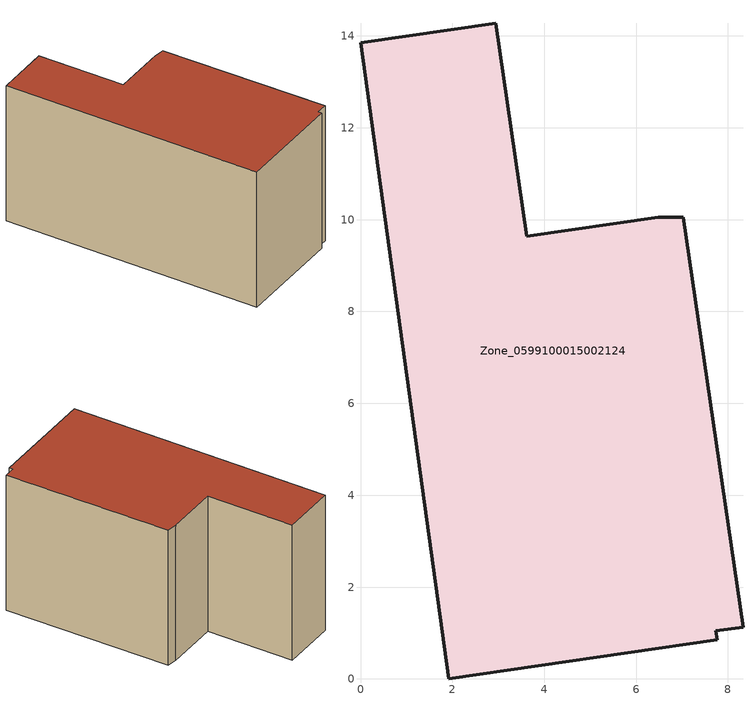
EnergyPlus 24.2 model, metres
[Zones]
Zone_0599100015002124
 floor ground (C_G): 7.03,10.05 8.33,1.13 7.74,1.05 7.76,0.85 1.92,0 0,13.85 2.94,14.28 3.62,9.64 6.48,10.05 z0.9
 wall outside (C_F): 2.94,14.28 0,13.85 1.92,0 7.76,0.85 7.74,1.05 8.33,1.13 7.03,10.05 6.48,10.05 3.62,9.64 2.94,14.28 z0.9:8.59
 roof outside (C_R): 8.33,1.13 7.03,10.05 6.48,10.05 3.62,9.64 2.94,14.28 0,13.85 1.92,0 7.76,0.85 7.74,1.05 z8.59
[BUILDING]
Pand.0599100015002124: North Axis=0; Terrain=City; Loads Convergence Tolerance Value=0.04; Temperature Convergence Tolerance Value=0.4; Solar Distribution=FullExterior; Maximum Number of Warmup Days=25; Minimum Number of Warmup Days=1
[Site:Location]
Rotterdam.The.Hague.AP_ZH_NLD Design_Conditions: Latitude=51.96; Longitude=4.45; Time Zone=1; Elevation=-4.5
[SITE:GROUNDTEMPERATURE:BUILDINGSURFACE]
18, 18, 18, 18, 18, 18, 18, 18, 18, 18, 18, 18
[MATERIAL] Thermal Absorptance=0.9; Solar Absorptance=0.7; Visible Absorptance=0.7
Name | Roughness | Thickness | Conductivity | Density | Specific Heat
G.TC.1975-1991 | MediumSmooth | 0.15 | 0.288461 | 540 | 1210
F.TC.1975-1991 | Rough | 0.3 | 0.230769 | 1920 | 840
R.TC.1975-1991 | MediumRough | 0.2 | 0.153846 | 1500 | 1000
[CONSTRUCTION]
C_G: G.TC.1975-1991
C_F: F.TC.1975-1991
C_R: R.TC.1975-1991
[ZONE]
Zone_0599100015002124: Type=1; Multiplier=1; Ceiling Height=Autocalculate; Volume=Autocalculate; Floor Area=autocalculate; Part of Total Floor Area=Yes
[ZONEINFILTRATION:DESIGNFLOWRATE]
Infil_Zone_0599100015002124: Zone or ZoneList or Space or SpaceList=Zone_0599100015002124; Schedule=AlwaysOn; Design Flow Rate Calculation Method=Flow/Area; Flow Rate per Floor Area=0.003; Constant Term Coefficient=1; Temperature Term Coefficient=0; Velocity Term Coefficient=0; Velocity Squared Term Coefficient=0
[HVACTEMPLATE:ZONE:IDEALLOADSAIRSYSTEM]
Zone_0599100015002124: Maximum Heating Supply Air Temperature=50; Minimum Cooling Supply Air Temperature=13; Maximum Heating Supply Air Humidity Ratio=0.0156; Minimum Cooling Supply Air Humidity Ratio=0.0077; Heating Limit=NoLimit; Cooling Limit=NoLimit; Dehumidification Control Type=ConstantSensibleHeatRatio; Cooling Sensible Heat Ratio=0.7; Dehumidification Setpoint=60; Humidification Control Type=None; Humidification Setpoint=30; Outdoor Air Method=None; Outdoor Air Flow Rate per Person=0.00944; Outdoor Air Flow Rate per Zone Floor Area=0; Outdoor Air Flow Rate per Zone=0; Demand Controlled Ventilation Type=None; Outdoor Air Economizer Type=NoEconomizer; Heat Recovery Type=None; Sensible Heat Recovery Effectiveness=0.7; Latent Heat Recovery Effectiveness=0.65
[ZONECONTROL:THERMOSTAT]
ThermostatControl_Zone_0599100015002124: Zone or ZoneList=Zone_0599100015002124; Control Type Schedule=DualSetpointControlType; Control 1=Thermostat_Zone_0599100015002124; Temperature Difference Between Cutout And Setpoint=0
[THERMOSTATSETPOINT:DUALSETPOINT]
Thermostat_Zone_0599100015002124: Heating Setpoint Temperature Schedule=HeatingSetpoint_Zone_0599100015002124; Cooling Setpoint Temperature Schedule=CoolingSetpoint_Zone_0599100015002124
[SCHEDULE:COMPACT]
HeatingSetpoint_Zone_0599100015002124: Through: 12/31, For: AllDays, Until: 24:00, 21
CoolingSetpoint_Zone_0599100015002124: Through: 12/31, For: AllDays, Until: 24:00, 24
DualSetpointControlType: Through: 12/31, For: AllDays, Until: 24:00, 4
AlwaysOn: Through: 12/31, For: AllDays, Until: 24:00, 1
